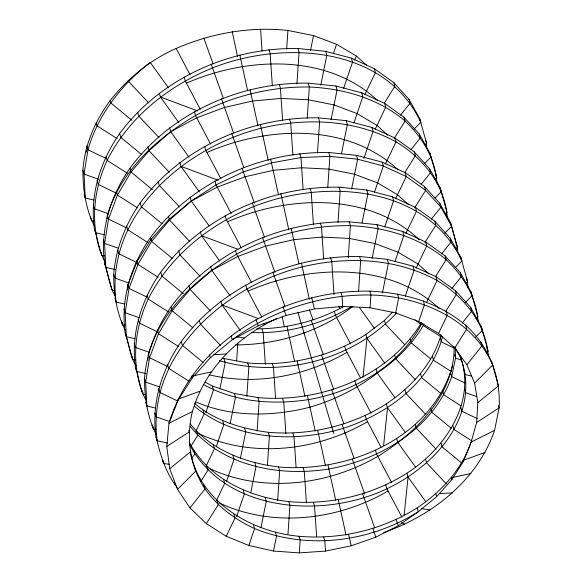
<?xml version="1.0" encoding="UTF-8"?>
<svg xmlns="http://www.w3.org/2000/svg" width="582" height="582" viewBox="0 0 582 582"><rect width="100%" height="100%" fill="white"/><g stroke="black" fill="none" stroke-linecap="round" stroke-linejoin="round"><path stroke-width="0.87" d="M476.643 422.459L477.851 402.613L474.599 383.167L466.866 364.754L454.775 347.978L438.588 333.413L418.705 321.577L395.651 312.912L370.079 307.776L342.725 306.416L314.396 308.969L285.966 315.466L258.321 325.782L232.334 339.692L210.349 357.755L192.111 378.125L178.172 400.169L168.969 423.23L166.779 446.452L169.711 468.721L177.539 489.397L189.914 507.868L206.341 523.625L226.223 536.262L248.863 545.465L273.496 551.038L299.323 552.9L325.513 551.096L351.252 545.771L375.768 537.179L398.335 525.684L418.32 511.709L436.646 496.657L451.843 479.684L463.461 461.315L471.129 442.094L476.643 422.459L499.087 407.917C501.051 376.983 488.785 345.883 465.585 325.192C438.981 302.611 404.206 292.608 369.81 291.146C285.34 289.56 194.352 339.102 168.969 423.23L192.446 411.467C204.391 369.592 237.812 336.389 276.792 318.536M236.627 360.833L237.827 343.213M246.833 396.378L248.856 366.805L247.714 362.95L222.375 358.236M257.106 431.044L259.121 401.471L257.979 397.615L234.335 393.476L212.372 386.041L205.315 382.25M286.671 49.026L287.937 30.46C249.845 26.306 211.201 33.21 176.171 48.466C149.945 59.946 127.727 78.512 109.962 100.81C95.084 121.216 84.63 144.845 82.913 170.257C82.862 189.448 85.772 209.12 94.524 226.354M267.371 465.709L269.393 436.136L268.251 432.281C241.981 428.861 215.209 420.902 194.686 403.515M296.936 83.692L299.075 52.351L297.933 48.495C229.737 47.418 160.581 78.257 119.659 133.547C100.41 161.141 89.504 195.123 94.4 228.857C98.234 239.74 98.976 251.868 105.204 261.798M277.643 500.375L279.658 470.802L278.516 466.946C245.626 462.974 211.673 450.323 190.278 423.98M307.209 118.357L309.348 87.016L308.205 83.161C240.002 82.084 170.846 112.923 129.931 168.213C110.675 195.807 99.777 229.781 104.673 263.522C108.456 274.107 109.125 285.951 115.054 295.685M287.966 534.152L289.923 505.46L288.788 501.611C249.7 497.268 208.574 478.841 189.536 442.72M317.474 153.022L319.613 121.682L318.47 117.826C250.275 116.749 181.111 147.588 140.197 202.878C125.639 224.121 115.76 248.441 113.716 274.246C113.665 293.437 116.582 313.116 125.326 330.35M299.323 552.9L300.196 540.125L299.053 536.277C251.002 531.992 199.881 501.997 190.125 451.654M327.746 187.688L329.885 156.34L328.743 152.491C260.54 151.415 191.383 182.246 150.469 237.536C131.212 265.137 120.314 299.112 125.203 332.853C129.037 343.729 129.786 355.857 136.013 365.794M338.011 222.353L340.15 191.005L339.008 187.157C270.812 186.073 201.648 216.911 160.734 272.201C141.477 299.803 130.579 333.777 135.475 367.518C139.258 378.096 139.927 389.94 145.864 399.674M348.218 257.899L350.415 225.671L349.28 221.822C281.077 220.738 211.921 251.577 170.999 306.867C156.442 328.11 146.562 352.43 144.518 378.242C144.467 397.433 147.384 417.105 156.129 434.339M358.548 291.677L360.687 260.336L359.545 256.487C291.342 255.403 222.186 286.242 181.271 341.532C162.014 369.126 151.116 403.108 156.012 436.842C160.312 454.673 165.63 472.737 177.081 487.396M370.079 307.776L370.952 295.001L369.81 291.146M86.238 152.171L86.405 150.382M86.573 148.599L86.827 145.915L87.962 149.77L84.055 174.105L85.278 198.047L93.928 200.062M107.023 218.817L107.357 215.245C120.78 170.955 156.587 138.21 195.516 115.534C230.334 96.641 269.67 86.398 309.348 87.016C343.744 88.471 378.511 98.482 405.116 121.056C422.365 137.301 435.627 159.148 436.987 183.199M127.393 289.931L127.895 284.576L137.105 261.514L151.036 239.464L169.275 219.101L191.267 201.037L216.053 184.865L243.16 172.003L271.758 162.815L300.959 157.547L329.885 156.34L357.632 159.199L383.356 166.001L406.265 176.513L425.653 190.387L440.923 207.17L451.603 226.325L457.365 247.248L457.525 252.53M147.843 360.156L148.097 357.472M148.265 355.689L148.432 353.9C161.854 309.617 197.662 276.865 236.59 254.189C271.408 235.295 310.744 225.052 350.415 225.671C384.811 227.133 419.586 237.136 446.19 259.718C463.265 275.773 476.302 297.257 478.033 320.98M342.456 307.907L342.638 306.103M362.993 377.238L366.98 338.389L365.838 334.534L384.447 320.442L392.501 312.119M383.618 445.659L387.517 407.713L386.375 403.864C411.038 387.183 433.132 363.91 441.047 334.577M404.155 514.99L408.055 477.044L406.913 473.195C444.975 448.904 477.415 401.456 459.875 355.187M192.446 411.467C185.804 437.744 189.994 466.262 205.046 488.945C217.552 506.522 235.041 519.675 254.589 528.551C307.66 550.346 370.261 542.009 418.32 511.709L417.185 507.853C441.127 491.863 461.686 469.703 471.129 442.094L494.605 430.331L499.087 407.917L498.403 405.603M219.865 389.06L225.205 362.659L224.063 358.81M230.13 423.725L235.477 397.324L234.335 393.476M310.504 50.43L313.509 35.597L287.937 30.46M240.395 458.39L245.742 431.989L244.6 428.141M320.777 85.096L326.822 55.203L325.687 51.354L297.933 48.495M250.667 493.056L256.015 466.655L254.872 462.799M331.042 119.761L337.094 89.868L335.952 86.02L308.205 83.161M260.932 527.721L266.28 501.32L265.137 497.464M341.488 153.553L347.359 124.533L346.217 120.685L318.47 117.826M273.496 551.038L276.545 535.986L275.41 532.13M351.579 189.092L357.632 159.199L356.49 155.343L328.743 152.491M362.026 222.884L367.897 193.864L366.755 190.008L339.008 187.157M372.116 258.415L378.169 228.53L377.027 224.674L349.28 221.822M382.381 293.081L388.434 263.188L387.292 259.339L359.545 256.487M395.651 312.912L398.699 297.853L397.564 294.005M442.546 336.665C430.44 383.109 386.943 414.115 343.227 428.381C294.012 443.135 235.303 440.072 194.439 406.258M454.164 346.457C454.513 394.872 416.428 432.564 377.805 456.353C327.462 485.606 262.613 493.398 209.04 468.299M452.512 365.933C431.829 438.108 348.465 473.253 278.516 466.946M451.807 368.464L450.592 372.764L451.734 376.619C433.445 428.279 380.926 459.489 329.143 468.939C280.153 476.993 222.964 466.677 190.27 426.461M205.788 412.733L213.514 389.889L212.372 386.041M333.413 53.566L336.556 44.261L313.509 35.597M216.344 446.547L223.786 424.554L222.644 420.706M343.678 88.231L352.547 62.005L351.412 58.156L325.687 51.354M226.609 481.212L234.051 459.22L232.909 455.371M353.943 122.889L362.819 96.67L361.677 92.822L335.952 86.02M236.59 516.721L244.324 493.885L243.181 490.037M363.925 158.406L373.084 131.336L371.942 127.487L346.217 120.685M248.863 545.465L254.589 528.551L253.446 524.695M374.481 192.22L383.356 166.001L382.214 162.145L356.49 155.343M384.753 226.885L393.621 200.666L392.479 196.811L366.755 190.008M395.018 261.551L403.886 235.332L402.751 231.476L377.027 224.674M405.283 296.216L414.158 269.99L413.016 266.141L387.292 259.339M418.705 321.577L424.423 304.655L423.281 300.807M383.771 532.545C432.375 515.623 477.473 480.223 494.605 430.331M423.965 323.883L423.238 325.542C411.932 344.85 395.716 360.6 377.252 373.047C357.341 388.703 334.432 399.95 310.177 407.109C272.878 416.668 231.898 417.447 196.054 402.038M354.511 60.121L356.439 56.098L336.556 44.261M195.799 431.48L204.173 414.028L203.031 410.179M364.776 94.786L375.455 72.517L374.321 68.669L351.412 58.156M206.072 466.146L214.438 448.693L213.296 444.844M375.048 129.451L385.728 107.183L384.586 103.334L361.677 92.822M216.337 500.804L224.703 483.358L223.568 479.51M385.313 164.109L395.993 141.848L394.851 137.992L371.942 127.487M226.223 536.262L234.975 518.024L233.833 514.175M395.585 198.775L406.265 176.513L405.123 172.658L382.214 162.145M405.85 233.44L416.53 211.179L415.388 207.323L392.479 196.811M416.115 268.106L426.795 245.844L425.66 241.988L402.751 231.476M426.388 302.771L437.067 280.502L435.925 276.654L413.016 266.141M438.588 333.413L447.332 315.168L446.19 311.319M384.331 103.05L394.851 86.391L393.708 82.542L374.321 68.669M191.063 445.972L197.756 435.365L196.614 431.517M394.123 138.472L405.116 121.056L403.973 117.208L384.586 103.334M200.855 481.394L208.029 470.03L206.886 466.182M404.868 172.381L415.381 155.721L414.246 151.873L394.851 137.992M206.341 523.625L218.294 504.696L217.151 500.847M414.653 207.803L425.653 190.387L424.511 186.531L405.123 172.658M424.925 242.468L435.918 225.052L434.776 221.196L415.388 207.323M435.671 276.377L446.19 259.718L445.048 255.862L425.66 241.988M421.899 323.417C399.528 365.823 354.845 391.613 308.606 399.608C273.176 405.028 235.026 402.264 203.314 384.418M445.463 311.799L456.455 294.376L455.313 290.527L435.925 276.654M454.775 347.978L466.728 329.041L465.585 325.192M257.979 397.615C320.173 403.093 388.427 377.347 421.608 322.413M400.591 115.09L410.121 103.181L408.979 99.326L393.708 82.542M410.863 149.756L420.386 137.839L419.244 133.991L403.973 117.208M191.973 457.787L194.774 454.28L193.639 450.424M421.128 184.421L430.658 172.505L429.516 168.656L414.246 151.873M189.914 507.868L205.046 488.945L203.904 485.09M431.393 219.087L440.923 207.17L439.781 203.322L424.511 186.531M441.665 253.752L451.196 241.836L450.053 237.987L434.776 221.196M451.93 288.417L461.461 276.501L460.318 272.645L445.048 255.862M462.203 323.075L471.726 311.166L470.591 307.311L455.313 290.527M466.866 364.754L481.998 345.832L480.856 341.976M396.742 312.774C353.048 360.28 280.88 378.627 219.298 360.658M413.94 129.233L420.801 122.336L419.658 118.481L408.979 99.326M424.838 163.266L431.073 157.002L429.931 153.146L419.244 133.991M435.103 197.931L441.338 191.667L440.196 187.811L429.516 168.656M177.539 489.397L195.617 471.216L194.475 467.361M444.75 233.222L451.603 226.325L450.468 222.477L439.781 203.322M455.641 267.262L461.875 260.991L460.733 257.142L450.053 237.987M465.287 302.553L472.14 295.656L470.998 291.808L460.318 272.645M475.552 337.218L482.413 330.321L481.27 326.473L470.591 307.311M474.599 383.167L492.678 364.987C472.38 318.041 419.396 296.333 370.952 295.001C321.41 294.186 272.18 310.315 232.334 339.692L231.2 335.843M420.801 122.336C385.109 45.549 281.935 40.18 212.357 68.007C168.322 85.954 128.695 117.375 107.153 160.406C93.244 190.023 89.97 224.703 101.872 255.549L104.527 255.884M447.231 216.984C444.793 185.047 422.925 157.751 395.993 141.848C355.173 119.354 306.117 117.528 261.485 128.149C184.239 147.188 104.76 215.456 116.08 302.036L124.73 304.059M461.875 260.991C426.184 184.203 323.01 178.834 253.425 206.668C209.396 224.608 169.769 256.029 148.228 299.068C134.318 328.677 131.045 363.364 142.946 394.21L145.602 394.538M488.298 355.638C485.861 323.701 464 296.405 437.067 280.502C396.24 258.008 347.185 256.189 302.56 266.803C225.314 285.849 145.827 354.111 157.147 440.698L167.529 443.12M425.187 144.365L426.562 143.252L419.658 118.481M434.769 179.591L436.827 177.917L429.931 153.146M445.725 213.696L447.1 212.583L440.196 187.811M169.711 468.721L190.299 452.018M455.306 248.914L457.365 247.248L450.468 222.477M465.571 283.579L467.63 281.914L460.733 257.142M475.843 318.245L477.902 316.572L470.998 291.808M486.108 352.91L488.167 351.237L481.27 326.473M477.851 402.613L498.439 385.902L491.535 361.131M189.448 444.255C221.378 505.416 303.324 516.583 363.765 497.712C421.259 480.747 484.661 422.685 460.537 357.312L459.853 354.998M353.012 306.307C320.245 331.602 278.88 344.26 237.718 344.915L235.936 344.784M166.779 446.452L189.23 431.909L188.772 430.367M256.793 328.888C286.955 328.634 317.437 321.191 343.809 306.379M352.008 306.328C322.064 324.363 286.751 333.901 251.78 332.548M247.714 362.95C288.854 366.602 330.889 356.584 365.838 334.534M268.251 432.281C309.391 435.933 351.426 425.915 386.375 403.864M288.788 501.611C329.929 505.263 371.963 495.246 406.913 473.195M299.053 536.277C340.194 539.929 382.236 529.911 417.185 507.853M346.996 352.357C305.805 376.074 255.542 386.041 208.96 374.728M367.533 421.688C317.197 450.941 252.348 458.732 198.775 433.634M388.07 491.019C337.735 520.272 272.885 528.063 219.312 502.964M186.444 83.131C246.361 56.941 326.888 52.998 377.5 100.468M206.981 152.462C266.898 126.272 347.425 122.329 398.037 169.799M227.511 221.786C287.792 195.465 368.595 191.638 419.244 239.733M248.048 291.116C307.973 264.926 388.5 260.983 439.112 308.453M199.83 391.286L177.888 399.208L178.172 400.169M485.112 452.425L463.17 460.347L463.461 461.315M211.157 371.949L191.536 376.198L192.111 378.125M470.896 473.515L451.276 477.757L451.843 479.684M213.856 354.642L226.071 354.016M439.279 493.587L452.374 492.91M94.262 221.218L91.607 220.891L90.465 217.035M114.8 290.542L112.137 290.214L104.673 263.522M125.065 325.207L122.409 324.88L121.267 321.031L122.518 323.374M135.33 359.872L132.674 359.545L125.203 332.853M155.867 429.203L153.212 428.876L152.069 425.02L153.321 427.363M169.682 464.305L163.477 463.541L162.342 459.685L164.008 462.814M236.365 336.709L244.113 338.004M421.484 508.573L430.098 510.014M104.193 234.728L95.543 232.705L94.4 228.857M115.323 269.597L105.808 267.371L104.585 243.436L108.499 219.094L117.419 195.072L131.074 172.061L149.021 150.731L170.73 131.707L196.709 117.797L224.361 107.474L252.792 100.984L281.121 98.431L308.475 99.784L334.046 104.927L357.093 113.585L376.976 125.421L387.765 135.133M471.347 375.994L465.287 374.582L464.152 370.727M134.995 338.724L126.345 336.702L125.123 312.76L129.037 288.425L137.956 264.403L151.604 241.392L169.558 220.061L191.267 201.037L217.246 187.12L244.898 176.804L273.329 170.315L301.651 167.754L329.012 169.115L354.584 174.251L377.631 182.915L397.513 194.752L408.302 204.464M146.133 373.586L136.617 371.367L135.475 367.518M145.74 402.177L146.882 406.032L155.532 408.047M98.438 179.161L84.055 174.105L82.913 170.257M108.71 213.827L94.32 208.771L93.178 204.915M461.446 360.185L455.517 358.105L454.375 354.249M118.131 248.194L104.585 243.436L103.45 239.58M476.789 396.633L465.789 392.763L464.647 388.914M129.248 283.15L114.858 278.101L113.716 274.246M139.513 317.816L125.123 312.76L123.981 308.911M148.934 352.183L135.395 347.425L134.253 343.576M160.05 387.146L145.66 382.09L144.518 378.242M169.471 421.514L155.925 416.756L154.79 412.907M159.323 93.193L160.457 97.041L197.735 110.944M179.853 162.524L180.995 166.372L218.272 180.275M200.39 231.847L201.532 235.703L237.958 249.285M220.927 301.178L222.069 305.033L258.495 318.616M105.713 158.34L87.962 149.77C98.023 114.472 121.493 84.652 150.192 62.383L168.482 87.86M454.375 348.189L441.469 341.954L440.327 338.098M115.978 193.006L98.234 184.436L97.092 180.58M464.64 382.854L451.734 376.619L455.517 358.105L455.233 347.709M126.25 227.671L108.499 219.094L107.357 215.245M477.327 418.684L461.999 411.285L460.864 407.429M136.515 262.337L118.772 253.759L117.629 249.911M146.788 296.995L129.037 288.425L127.895 284.576M157.053 331.66L139.302 323.09L138.167 319.242M167.318 366.325L149.574 357.755L148.432 353.9M177.59 400.991L159.839 392.421L158.704 388.565M263.129 323.505L264.715 324.363M401.565 522.556L404.737 524.266M441.2 336.963L423.238 325.542L422.597 323.374M117.084 138.596L96.888 125.741L96.03 122.853M451.465 371.629L433.51 360.207L432.368 356.359M127.356 173.261L107.153 160.406L106.011 156.558M460.988 405.821L443.775 394.872L442.633 391.017M137.621 207.927L117.419 195.072L116.284 191.223M472.002 440.96L454.047 429.538L452.905 425.682M147.893 242.592L127.691 229.737L126.549 225.889M158.159 277.25L137.956 264.403L136.814 260.547M168.431 311.916L148.228 299.068L147.086 295.212M178.696 346.581L158.493 333.733L157.351 329.878M188.961 381.246L168.765 368.391L167.623 364.543M414.879 319.649L420.4 324.189M430.665 358.854L411.343 342.951L410.201 339.102M131.932 120.336L110.536 102.73L109.962 100.81M440.938 393.519L421.615 377.616L420.473 373.768M141.506 154.434L120.801 137.396L119.659 133.547M451.203 428.185L431.88 412.282L430.738 408.433M152.462 189.667L131.074 172.061L129.931 168.213M461.475 462.843L442.145 446.947L441.011 443.098M162.043 223.764L141.339 206.726L140.197 202.878M172.308 258.423L151.604 241.392L150.469 237.536M183.272 293.655L161.876 276.057L160.734 272.201M192.846 327.753L172.141 310.723L170.999 306.867M203.118 362.419L182.413 345.381L181.271 341.532M356.439 56.098L366.558 65.199M428.839 273.795L418.051 264.083L398.168 252.246L375.121 243.582L349.549 238.445L322.188 237.085L293.866 239.646L265.428 246.135L237.783 256.451L211.804 270.368L190.096 289.392L172.141 310.723L158.493 333.733L149.574 357.755L145.66 382.09L146.882 406.032M404.628 344.529L385.59 324.298L384.447 320.442M415.512 379.85L395.862 358.963L394.72 355.107M148.752 102.941L128.491 81.407L128.2 80.44M425.784 414.515L406.127 393.628L404.985 389.773M159.024 137.607L138.756 116.073L137.614 112.217M436.049 449.173L416.399 428.287L415.257 424.438M169.289 172.272L149.021 150.731L147.886 146.882M446.314 483.838L426.664 462.952L425.522 459.103M179.562 206.937L159.293 185.396L158.151 181.548M189.827 241.603L169.558 220.061L168.416 216.213M200.099 276.268L179.831 254.727L178.689 250.878M210.364 310.933L190.096 289.392L188.954 285.544M220.629 345.592L200.368 324.058L199.226 320.202M359.327 307.361L374.481 328.474M366.98 338.389L384.746 363.139M395.018 397.804L377.252 373.047L376.11 369.199M387.517 407.713L405.283 432.462M160.457 97.041L178.747 122.526M415.555 467.128L397.79 442.378L396.648 438.53M189.019 157.184L170.73 131.707L169.588 127.858M408.055 477.044L425.82 501.793M180.995 166.372L199.284 191.849M209.033 225.787L191.267 201.037L190.125 197.189M201.532 235.703L219.821 261.18M230.086 295.845L211.804 270.368L210.662 266.512M222.069 305.033L240.359 330.511M455.67 348.618L460.537 357.312M100.73 251.7L101.566 253.265M131.532 355.697L132.369 357.253M141.804 390.362L143.056 392.704M338.629 306.067L339.888 308.453M350.582 343.911L335.538 315.437L334.395 311.581M360.425 377.783L345.803 350.102L344.66 346.246M371.112 413.242L356.075 384.767L354.933 380.912M176.171 48.466L190.023 74.678M380.963 447.107L366.34 419.426L365.198 415.577M200.288 109.343L185.251 80.869L184.108 77.02M391.65 482.573L376.605 454.091L375.47 450.242M210.56 144.009L195.516 115.534L194.373 111.679M401.922 517.231L386.877 488.756L385.735 484.908M220.825 178.674L205.781 150.2L204.646 146.344M398.335 525.684L396 519.573M231.098 213.339L216.053 184.865L214.911 181.009M241.363 248.005L226.318 219.53L225.176 215.675M251.628 282.67L236.59 254.189L235.448 250.34M261.9 317.328L246.855 288.854L245.713 285.005M258.321 325.782L255.985 319.671M309.406 309.791L313.087 319.969M323.352 354.634L311.283 320.537M333.624 389.3L321.548 355.202M343.889 423.965L331.82 389.867M203.824 38.15L213.019 63.591M354.162 458.623L342.085 424.533M223.284 98.249L211.215 64.158M364.732 494.14L352.357 459.198M233.557 132.914L221.48 98.824M374.692 527.954L362.622 493.856M243.822 167.58L231.752 133.482M375.768 537.179L372.887 528.521M254.399 203.096L242.017 168.147M264.359 236.91L252.282 202.812M274.93 272.42L262.555 237.478M284.896 306.241L272.82 272.143M285.966 315.466L283.092 306.809M425.42 139.404L426.562 143.252L426.715 148.534M435.794 493.769L436.646 496.657M269.015 49.703L270.157 53.559L272.347 85.765M279.28 84.368L280.422 88.224L282.612 120.423M289.552 119.034L290.694 122.889L292.884 155.088M299.817 153.699L300.959 157.547L303.149 189.754M310.09 188.364L311.232 192.213L313.414 224.419M320.355 223.03L321.497 226.878L323.687 259.085M330.627 257.695L331.762 261.544L334.01 294.63M340.892 292.353L342.034 296.209L342.725 306.416M239.806 54.97L247.546 90.275M250.078 89.635L258.001 125.828M260.343 124.301L268.273 160.494M270.615 158.959L278.356 194.272M280.88 193.624L288.81 229.825M291.153 228.29L298.886 263.602M301.418 262.955L309.34 299.155M311.683 297.62L314.396 308.969M297.846 312.192L333.784 433.517M286.933 326.429L294.667 361.735M297.198 361.095L304.939 396.4M307.463 395.753L315.204 431.066M317.736 430.418L325.476 465.731M328.001 465.083L335.741 500.396M338.273 499.749L346.014 535.062M348.538 534.414L351.252 545.771M262.067 329.048L263.21 332.897L265.341 364.223M272.34 363.714L273.475 367.562L275.548 398.008M282.605 398.379L283.747 402.227L285.871 433.554M292.87 433.044L294.012 436.893L296.085 467.339M303.142 467.702L304.284 471.558L306.408 502.884M313.407 502.368L314.549 506.224L316.623 536.669M323.679 537.033L324.814 540.889L325.513 551.096M209.491 354.867L210.349 357.755M174.047 482.311L174.731 484.624M84.135 194.192L85.278 198.047M114.938 298.188L116.08 302.036M156.012 436.842L157.147 440.698M232.254 31.661L237.471 56.505M282.168 316.426L284.402 327.069M260.583 29.1L262.075 51.1M497.319 382.934L497.377 384.695M487.025 347.389L487.083 349.149M467.79 287.195L467.63 281.914L466.495 278.058L466.546 279.818M456.223 243.392L456.273 245.153M435.685 174.069L435.743 175.829"/></g></svg>
